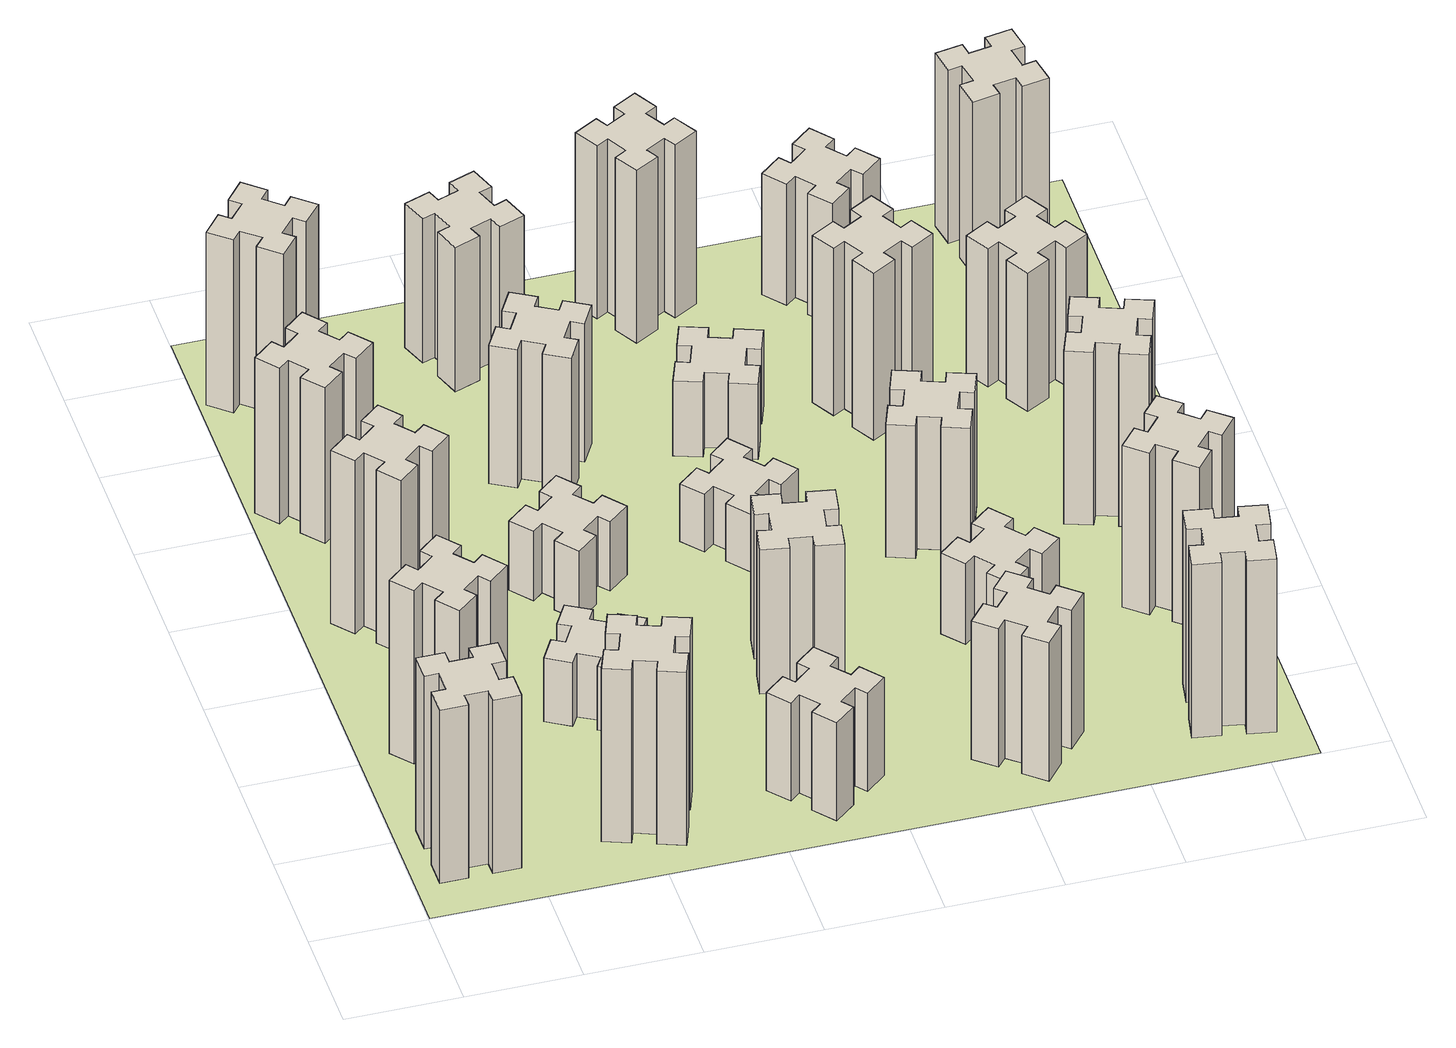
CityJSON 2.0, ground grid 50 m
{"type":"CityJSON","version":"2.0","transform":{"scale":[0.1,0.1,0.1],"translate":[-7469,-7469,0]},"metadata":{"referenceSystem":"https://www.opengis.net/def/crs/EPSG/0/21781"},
"CityObjects":{
"building1":{"type":"Building","attributes":{"class":"1000","function":"1000","usage":"1000","yearOfConstruction":2016,"roofType":"1000","measuredHeight":90,"storeysAboveGround":30,"storeysBelowGround":0},"geometry":[{"type":"Solid","lod":"1","boundaries":[[[[0,1,2,3,4,5,6,7,8,9,10,11,12,13,14,15,16,17,18,19]],[[17,16,20,21]],[[16,15,22,20]],[[15,14,23,22]],[[14,13,24,23]],[[13,12,25,24]],[[12,11,26,25]],[[11,10,27,26]],[[10,9,28,27]],[[9,8,29,28]],[[8,7,30,29]],[[7,6,31,30]],[[6,5,32,31]],[[5,4,33,32]],[[4,3,34,33]],[[3,2,35,34]],[[2,1,36,35]],[[1,0,37,36]],[[0,19,38,37]],[[19,18,39,38]],[[18,17,21,39]],[[24,25,26,27,28,29,30,31,32,33,34,35,36,37,38,39,21,20,22,23]]]]}]},
"building2":{"type":"Building","attributes":{"class":"1000","function":"1000","usage":"1000","yearOfConstruction":2016,"roofType":"1000","measuredHeight":90,"storeysAboveGround":30,"storeysBelowGround":0},"geometry":[{"type":"Solid","lod":"1","boundaries":[[[[40,41,42,43,44,45,46,47,48,49,50,51,52,53,54,55,56,57,58,59]],[[57,56,60,61]],[[56,55,62,60]],[[55,54,63,62]],[[54,53,64,63]],[[53,52,65,64]],[[52,51,66,65]],[[51,50,67,66]],[[50,49,68,67]],[[49,48,69,68]],[[48,47,70,69]],[[47,46,71,70]],[[46,45,72,71]],[[45,44,73,72]],[[44,43,74,73]],[[43,42,75,74]],[[42,41,76,75]],[[41,40,77,76]],[[40,59,78,77]],[[59,58,79,78]],[[58,57,61,79]],[[64,65,66,67,68,69,70,71,72,73,74,75,76,77,78,79,61,60,62,63]]]]}]},
"building3":{"type":"Building","attributes":{"class":"1000","function":"1000","usage":"1000","yearOfConstruction":2016,"roofType":"1000","measuredHeight":90,"storeysAboveGround":30,"storeysBelowGround":0},"geometry":[{"type":"Solid","lod":"1","boundaries":[[[[80,81,82,83,84,85,86,87,88,89,90,91,92,93,94,95,96,97,98,99]],[[97,96,100,101]],[[96,95,102,100]],[[95,94,103,102]],[[94,93,104,103]],[[93,92,105,104]],[[92,91,106,105]],[[91,90,107,106]],[[90,89,108,107]],[[89,88,109,108]],[[88,87,110,109]],[[87,86,111,110]],[[86,85,112,111]],[[85,84,113,112]],[[84,83,114,113]],[[83,82,115,114]],[[82,81,116,115]],[[81,80,117,116]],[[80,99,118,117]],[[99,98,119,118]],[[98,97,101,119]],[[104,105,106,107,108,109,110,111,112,113,114,115,116,117,118,119,101,100,102,103]]]]}]},
"building4":{"type":"Building","attributes":{"class":"1000","function":"1000","usage":"1000","yearOfConstruction":2016,"roofType":"1000","measuredHeight":81,"storeysAboveGround":30,"storeysBelowGround":0},"geometry":[{"type":"Solid","lod":"1","boundaries":[[[[120,121,122,123,124,125,126,127,128,129,130,131,132,133,134,135,136,137,138,139]],[[137,136,140,141]],[[136,135,142,140]],[[135,134,143,142]],[[134,133,144,143]],[[133,132,145,144]],[[132,131,146,145]],[[131,130,147,146]],[[130,129,148,147]],[[129,128,149,148]],[[128,127,150,149]],[[127,126,151,150]],[[126,125,152,151]],[[125,124,153,152]],[[124,123,154,153]],[[123,122,155,154]],[[122,121,156,155]],[[121,120,157,156]],[[120,139,158,157]],[[139,138,159,158]],[[138,137,141,159]],[[144,145,146,147,148,149,150,151,152,153,154,155,156,157,158,159,141,140,142,143]]]]}]},
"building5":{"type":"Building","attributes":{"class":"1000","function":"1000","usage":"1000","yearOfConstruction":2016,"roofType":"1000","measuredHeight":90,"storeysAboveGround":30,"storeysBelowGround":0},"geometry":[{"type":"Solid","lod":"1","boundaries":[[[[160,161,162,163,164,165,166,167,168,169,170,171,172,173,174,175,176,177,178,179]],[[177,176,180,181]],[[176,175,182,180]],[[175,174,183,182]],[[174,173,184,183]],[[173,172,185,184]],[[172,171,186,185]],[[171,170,187,186]],[[170,169,188,187]],[[169,168,189,188]],[[168,167,190,189]],[[167,166,191,190]],[[166,165,192,191]],[[165,164,193,192]],[[164,163,194,193]],[[163,162,195,194]],[[162,161,196,195]],[[161,160,197,196]],[[160,179,198,197]],[[179,178,199,198]],[[178,177,181,199]],[[184,185,186,187,188,189,190,191,192,193,194,195,196,197,198,199,181,180,182,183]]]]}]},
"building6":{"type":"Building","attributes":{"class":"1000","function":"1000","usage":"1000","yearOfConstruction":2016,"roofType":"1000","measuredHeight":90,"storeysAboveGround":30,"storeysBelowGround":0},"geometry":[{"type":"Solid","lod":"1","boundaries":[[[[200,201,202,203,204,205,206,207,208,209,210,211,212,213,214,215,216,217,218,219]],[[217,216,220,221]],[[216,215,222,220]],[[215,214,223,222]],[[214,213,224,223]],[[213,212,225,224]],[[212,211,226,225]],[[211,210,227,226]],[[210,209,228,227]],[[209,208,229,228]],[[208,207,230,229]],[[207,206,231,230]],[[206,205,232,231]],[[205,204,233,232]],[[204,203,234,233]],[[203,202,235,234]],[[202,201,236,235]],[[201,200,237,236]],[[200,219,238,237]],[[219,218,239,238]],[[218,217,221,239]],[[224,225,226,227,228,229,230,231,232,233,234,235,236,237,238,239,221,220,222,223]]]]}]},
"building7":{"type":"Building","attributes":{"class":"1000","function":"1000","usage":"1000","yearOfConstruction":2016,"roofType":"1000","measuredHeight":33,"storeysAboveGround":30,"storeysBelowGround":0},"geometry":[{"type":"Solid","lod":"1","boundaries":[[[[240,241,242,243,244,245,246,247,248,249,250,251,252,253,254,255,256,257,258,259]],[[257,256,260,261]],[[256,255,262,260]],[[255,254,263,262]],[[254,253,264,263]],[[253,252,265,264]],[[252,251,266,265]],[[251,250,267,266]],[[250,249,268,267]],[[249,248,269,268]],[[248,247,270,269]],[[247,246,271,270]],[[246,245,272,271]],[[245,244,273,272]],[[244,243,274,273]],[[243,242,275,274]],[[242,241,276,275]],[[241,240,277,276]],[[240,259,278,277]],[[259,258,279,278]],[[258,257,261,279]],[[264,265,266,267,268,269,270,271,272,273,274,275,276,277,278,279,261,260,262,263]]]]}]},
"building8":{"type":"Building","attributes":{"class":"1000","function":"1000","usage":"1000","yearOfConstruction":2016,"roofType":"1000","measuredHeight":36,"storeysAboveGround":30,"storeysBelowGround":0},"geometry":[{"type":"Solid","lod":"1","boundaries":[[[[280,281,282,283,284,285,286,287,288,289,290,291,292,293,294,295,296,297,298,299]],[[297,296,300,301]],[[296,295,302,300]],[[295,294,303,302]],[[294,293,304,303]],[[293,292,305,304]],[[292,291,306,305]],[[291,290,307,306]],[[290,289,308,307]],[[289,288,309,308]],[[288,287,310,309]],[[287,286,311,310]],[[286,285,312,311]],[[285,284,313,312]],[[284,283,314,313]],[[283,282,315,314]],[[282,281,316,315]],[[281,280,317,316]],[[280,299,318,317]],[[299,298,319,318]],[[298,297,301,319]],[[304,305,306,307,308,309,310,311,312,313,314,315,316,317,318,319,301,300,302,303]]]]}]},
"building9":{"type":"Building","attributes":{"class":"1000","function":"1000","usage":"1000","yearOfConstruction":2016,"roofType":"1000","measuredHeight":51,"storeysAboveGround":30,"storeysBelowGround":0},"geometry":[{"type":"Solid","lod":"1","boundaries":[[[[320,321,322,323,324,325,326,327,328,329,330,331,332,333,334,335,336,337,338,339]],[[337,336,340,341]],[[336,335,342,340]],[[335,334,343,342]],[[334,333,344,343]],[[333,332,345,344]],[[332,331,346,345]],[[331,330,347,346]],[[330,329,348,347]],[[329,328,349,348]],[[328,327,350,349]],[[327,326,351,350]],[[326,325,352,351]],[[325,324,353,352]],[[324,323,354,353]],[[323,322,355,354]],[[322,321,356,355]],[[321,320,357,356]],[[320,339,358,357]],[[339,338,359,358]],[[338,337,341,359]],[[344,345,346,347,348,349,350,351,352,353,354,355,356,357,358,359,341,340,342,343]]]]}]},
"building10":{"type":"Building","attributes":{"class":"1000","function":"1000","usage":"1000","yearOfConstruction":2016,"roofType":"1000","measuredHeight":72,"storeysAboveGround":30,"storeysBelowGround":0},"geometry":[{"type":"Solid","lod":"1","boundaries":[[[[360,361,362,363,364,365,366,367,368,369,370,371,372,373,374,375,376,377,378,379]],[[377,376,380,381]],[[376,375,382,380]],[[375,374,383,382]],[[374,373,384,383]],[[373,372,385,384]],[[372,371,386,385]],[[371,370,387,386]],[[370,369,388,387]],[[369,368,389,388]],[[368,367,390,389]],[[367,366,391,390]],[[366,365,392,391]],[[365,364,393,392]],[[364,363,394,393]],[[363,362,395,394]],[[362,361,396,395]],[[361,360,397,396]],[[360,379,398,397]],[[379,378,399,398]],[[378,377,381,399]],[[384,385,386,387,388,389,390,391,392,393,394,395,396,397,398,399,381,380,382,383]]]]}]},
"building11":{"type":"Building","attributes":{"class":"1000","function":"1000","usage":"1000","yearOfConstruction":2016,"roofType":"1000","measuredHeight":75,"storeysAboveGround":30,"storeysBelowGround":0},"geometry":[{"type":"Solid","lod":"1","boundaries":[[[[400,401,402,403,404,405,406,407,408,409,410,411,412,413,414,415,416,417,418,419]],[[417,416,420,421]],[[416,415,422,420]],[[415,414,423,422]],[[414,413,424,423]],[[413,412,425,424]],[[412,411,426,425]],[[411,410,427,426]],[[410,409,428,427]],[[409,408,429,428]],[[408,407,430,429]],[[407,406,431,430]],[[406,405,432,431]],[[405,404,433,432]],[[404,403,434,433]],[[403,402,435,434]],[[402,401,436,435]],[[401,400,437,436]],[[400,419,438,437]],[[419,418,439,438]],[[418,417,421,439]],[[424,425,426,427,428,429,430,431,432,433,434,435,436,437,438,439,421,420,422,423]]]]}]},
"building12":{"type":"Building","attributes":{"class":"1000","function":"1000","usage":"1000","yearOfConstruction":2016,"roofType":"1000","measuredHeight":75,"storeysAboveGround":30,"storeysBelowGround":0},"geometry":[{"type":"Solid","lod":"1","boundaries":[[[[440,441,442,443,444,445,446,447,448,449,450,451,452,453,454,455,456,457,458,459]],[[457,456,460,461]],[[456,455,462,460]],[[455,454,463,462]],[[454,453,464,463]],[[453,452,465,464]],[[452,451,466,465]],[[451,450,467,466]],[[450,449,468,467]],[[449,448,469,468]],[[448,447,470,469]],[[447,446,471,470]],[[446,445,472,471]],[[445,444,473,472]],[[444,443,474,473]],[[443,442,475,474]],[[442,441,476,475]],[[441,440,477,476]],[[440,459,478,477]],[[459,458,479,478]],[[458,457,461,479]],[[464,465,466,467,468,469,470,471,472,473,474,475,476,477,478,479,461,460,462,463]]]]}]},
"building13":{"type":"Building","attributes":{"class":"1000","function":"1000","usage":"1000","yearOfConstruction":2016,"roofType":"1000","measuredHeight":30,"storeysAboveGround":30,"storeysBelowGround":0},"geometry":[{"type":"Solid","lod":"1","boundaries":[[[[480,481,482,483,484,485,486,487,488,489,490,491,492,493,494,495,496,497,498,499]],[[497,496,500,501]],[[496,495,502,500]],[[495,494,503,502]],[[494,493,504,503]],[[493,492,505,504]],[[492,491,506,505]],[[491,490,507,506]],[[490,489,508,507]],[[489,488,509,508]],[[488,487,510,509]],[[487,486,511,510]],[[486,485,512,511]],[[485,484,513,512]],[[484,483,514,513]],[[483,482,515,514]],[[482,481,516,515]],[[481,480,517,516]],[[480,499,518,517]],[[499,498,519,518]],[[498,497,501,519]],[[504,505,506,507,508,509,510,511,512,513,514,515,516,517,518,519,501,500,502,503]]]]}]},
"building14":{"type":"Building","attributes":{"class":"1000","function":"1000","usage":"1000","yearOfConstruction":2016,"roofType":"1000","measuredHeight":72,"storeysAboveGround":30,"storeysBelowGround":0},"geometry":[{"type":"Solid","lod":"1","boundaries":[[[[520,521,522,523,524,525,526,527,528,529,530,531,532,533,534,535,536,537,538,539]],[[537,536,540,541]],[[536,535,542,540]],[[535,534,543,542]],[[534,533,544,543]],[[533,532,545,544]],[[532,531,546,545]],[[531,530,547,546]],[[530,529,548,547]],[[529,528,549,548]],[[528,527,550,549]],[[527,526,551,550]],[[526,525,552,551]],[[525,524,553,552]],[[524,523,554,553]],[[523,522,555,554]],[[522,521,556,555]],[[521,520,557,556]],[[520,539,558,557]],[[539,538,559,558]],[[538,537,541,559]],[[544,545,546,547,548,549,550,551,552,553,554,555,556,557,558,559,541,540,542,543]]]]}]},
"building15":{"type":"Building","attributes":{"class":"1000","function":"1000","usage":"1000","yearOfConstruction":2016,"roofType":"1000","measuredHeight":39,"storeysAboveGround":30,"storeysBelowGround":0},"geometry":[{"type":"Solid","lod":"1","boundaries":[[[[560,561,562,563,564,565,566,567,568,569,570,571,572,573,574,575,576,577,578,579]],[[577,576,580,581]],[[576,575,582,580]],[[575,574,583,582]],[[574,573,584,583]],[[573,572,585,584]],[[572,571,586,585]],[[571,570,587,586]],[[570,569,588,587]],[[569,568,589,588]],[[568,567,590,589]],[[567,566,591,590]],[[566,565,592,591]],[[565,564,593,592]],[[564,563,594,593]],[[563,562,595,594]],[[562,561,596,595]],[[561,560,597,596]],[[560,579,598,597]],[[579,578,599,598]],[[578,577,581,599]],[[584,585,586,587,588,589,590,591,592,593,594,595,596,597,598,599,581,580,582,583]]]]}]},
"building16":{"type":"Building","attributes":{"class":"1000","function":"1000","usage":"1000","yearOfConstruction":2016,"roofType":"1000","measuredHeight":90,"storeysAboveGround":30,"storeysBelowGround":0},"geometry":[{"type":"Solid","lod":"1","boundaries":[[[[600,601,602,603,604,605,606,607,608,609,610,611,612,613,614,615,616,617,618,619]],[[617,616,620,621]],[[616,615,622,620]],[[615,614,623,622]],[[614,613,624,623]],[[613,612,625,624]],[[612,611,626,625]],[[611,610,627,626]],[[610,609,628,627]],[[609,608,629,628]],[[608,607,630,629]],[[607,606,631,630]],[[606,605,632,631]],[[605,604,633,632]],[[604,603,634,633]],[[603,602,635,634]],[[602,601,636,635]],[[601,600,637,636]],[[600,619,638,637]],[[619,618,639,638]],[[618,617,621,639]],[[624,625,626,627,628,629,630,631,632,633,634,635,636,637,638,639,621,620,622,623]]]]}]},
"building17":{"type":"Building","attributes":{"class":"1000","function":"1000","usage":"1000","yearOfConstruction":2016,"roofType":"1000","measuredHeight":42,"storeysAboveGround":30,"storeysBelowGround":0},"geometry":[{"type":"Solid","lod":"1","boundaries":[[[[640,641,642,643,644,645,646,647,648,649,650,651,652,653,654,655,656,657,658,659]],[[657,656,660,661]],[[656,655,662,660]],[[655,654,663,662]],[[654,653,664,663]],[[653,652,665,664]],[[652,651,666,665]],[[651,650,667,666]],[[650,649,668,667]],[[649,648,669,668]],[[648,647,670,669]],[[647,646,671,670]],[[646,645,672,671]],[[645,644,673,672]],[[644,643,674,673]],[[643,642,675,674]],[[642,641,676,675]],[[641,640,677,676]],[[640,659,678,677]],[[659,658,679,678]],[[658,657,661,679]],[[664,665,666,667,668,669,670,671,672,673,674,675,676,677,678,679,661,660,662,663]]]]}]},
"building18":{"type":"Building","attributes":{"class":"1000","function":"1000","usage":"1000","yearOfConstruction":2016,"roofType":"1000","measuredHeight":69,"storeysAboveGround":30,"storeysBelowGround":0},"geometry":[{"type":"Solid","lod":"1","boundaries":[[[[680,681,682,683,684,685,686,687,688,689,690,691,692,693,694,695,696,697,698,699]],[[697,696,700,701]],[[696,695,702,700]],[[695,694,703,702]],[[694,693,704,703]],[[693,692,705,704]],[[692,691,706,705]],[[691,690,707,706]],[[690,689,708,707]],[[689,688,709,708]],[[688,687,710,709]],[[687,686,711,710]],[[686,685,712,711]],[[685,684,713,712]],[[684,683,714,713]],[[683,682,715,714]],[[682,681,716,715]],[[681,680,717,716]],[[680,699,718,717]],[[699,698,719,718]],[[698,697,701,719]],[[704,705,706,707,708,709,710,711,712,713,714,715,716,717,718,719,701,700,702,703]]]]}]},
"building19":{"type":"Building","attributes":{"class":"1000","function":"1000","usage":"1000","yearOfConstruction":2016,"roofType":"1000","measuredHeight":87,"storeysAboveGround":30,"storeysBelowGround":0},"geometry":[{"type":"Solid","lod":"1","boundaries":[[[[720,721,722,723,724,725,726,727,728,729,730,731,732,733,734,735,736,737,738,739]],[[737,736,740,741]],[[736,735,742,740]],[[735,734,743,742]],[[734,733,744,743]],[[733,732,745,744]],[[732,731,746,745]],[[731,730,747,746]],[[730,729,748,747]],[[729,728,749,748]],[[728,727,750,749]],[[727,726,751,750]],[[726,725,752,751]],[[725,724,753,752]],[[724,723,754,753]],[[723,722,755,754]],[[722,721,756,755]],[[721,720,757,756]],[[720,739,758,757]],[[739,738,759,758]],[[738,737,741,759]],[[744,745,746,747,748,749,750,751,752,753,754,755,756,757,758,759,741,740,742,743]]]]}]},
"building20":{"type":"Building","attributes":{"class":"1000","function":"1000","usage":"1000","yearOfConstruction":2016,"roofType":"1000","measuredHeight":90,"storeysAboveGround":30,"storeysBelowGround":0},"geometry":[{"type":"Solid","lod":"1","boundaries":[[[[760,761,762,763,764,765,766,767,768,769,770,771,772,773,774,775,776,777,778,779]],[[777,776,780,781]],[[776,775,782,780]],[[775,774,783,782]],[[774,773,784,783]],[[773,772,785,784]],[[772,771,786,785]],[[771,770,787,786]],[[770,769,788,787]],[[769,768,789,788]],[[768,767,790,789]],[[767,766,791,790]],[[766,765,792,791]],[[765,764,793,792]],[[764,763,794,793]],[[763,762,795,794]],[[762,761,796,795]],[[761,760,797,796]],[[760,779,798,797]],[[779,778,799,798]],[[778,777,781,799]],[[784,785,786,787,788,789,790,791,792,793,794,795,796,797,798,799,781,780,782,783]]]]}]},
"building21":{"type":"Building","attributes":{"class":"1000","function":"1000","usage":"1000","yearOfConstruction":2016,"roofType":"1000","measuredHeight":63,"storeysAboveGround":30,"storeysBelowGround":0},"geometry":[{"type":"Solid","lod":"1","boundaries":[[[[800,801,802,803,804,805,806,807,808,809,810,811,812,813,814,815,816,817,818,819]],[[817,816,820,821]],[[816,815,822,820]],[[815,814,823,822]],[[814,813,824,823]],[[813,812,825,824]],[[812,811,826,825]],[[811,810,827,826]],[[810,809,828,827]],[[809,808,829,828]],[[808,807,830,829]],[[807,806,831,830]],[[806,805,832,831]],[[805,804,833,832]],[[804,803,834,833]],[[803,802,835,834]],[[802,801,836,835]],[[801,800,837,836]],[[800,819,838,837]],[[819,818,839,838]],[[818,817,821,839]],[[824,825,826,827,828,829,830,831,832,833,834,835,836,837,838,839,821,820,822,823]]]]}]},
"building22":{"type":"Building","attributes":{"class":"1000","function":"1000","usage":"1000","yearOfConstruction":2016,"roofType":"1000","measuredHeight":84,"storeysAboveGround":30,"storeysBelowGround":0},"geometry":[{"type":"Solid","lod":"1","boundaries":[[[[840,841,842,843,844,845,846,847,848,849,850,851,852,853,854,855,856,857,858,859]],[[857,856,860,861]],[[856,855,862,860]],[[855,854,863,862]],[[854,853,864,863]],[[853,852,865,864]],[[852,851,866,865]],[[851,850,867,866]],[[850,849,868,867]],[[849,848,869,868]],[[848,847,870,869]],[[847,846,871,870]],[[846,845,872,871]],[[845,844,873,872]],[[844,843,874,873]],[[843,842,875,874]],[[842,841,876,875]],[[841,840,877,876]],[[840,859,878,877]],[[859,858,879,878]],[[858,857,861,879]],[[864,865,866,867,868,869,870,871,872,873,874,875,876,877,878,879,861,860,862,863]]]]}]},
"building23":{"type":"Building","attributes":{"class":"1000","function":"1000","usage":"1000","yearOfConstruction":2016,"roofType":"1000","measuredHeight":90,"storeysAboveGround":30,"storeysBelowGround":0},"geometry":[{"type":"Solid","lod":"1","boundaries":[[[[880,881,882,883,884,885,886,887,888,889,890,891,892,893,894,895,896,897,898,899]],[[897,896,900,901]],[[896,895,902,900]],[[895,894,903,902]],[[894,893,904,903]],[[893,892,905,904]],[[892,891,906,905]],[[891,890,907,906]],[[890,889,908,907]],[[889,888,909,908]],[[888,887,910,909]],[[887,886,911,910]],[[886,885,912,911]],[[885,884,913,912]],[[884,883,914,913]],[[883,882,915,914]],[[882,881,916,915]],[[881,880,917,916]],[[880,899,918,917]],[[899,898,919,918]],[[898,897,901,919]],[[904,905,906,907,908,909,910,911,912,913,914,915,916,917,918,919,901,900,902,903]]]]}]},
"building24":{"type":"Building","attributes":{"class":"1000","function":"1000","usage":"1000","yearOfConstruction":2016,"roofType":"1000","measuredHeight":72,"storeysAboveGround":30,"storeysBelowGround":0},"geometry":[{"type":"Solid","lod":"1","boundaries":[[[[920,921,922,923,924,925,926,927,928,929,930,931,932,933,934,935,936,937,938,939]],[[937,936,940,941]],[[936,935,942,940]],[[935,934,943,942]],[[934,933,944,943]],[[933,932,945,944]],[[932,931,946,945]],[[931,930,947,946]],[[930,929,948,947]],[[929,928,949,948]],[[928,927,950,949]],[[927,926,951,950]],[[926,925,952,951]],[[925,924,953,952]],[[924,923,954,953]],[[923,922,955,954]],[[922,921,956,955]],[[921,920,957,956]],[[920,939,958,957]],[[939,938,959,958]],[[938,937,941,959]],[[944,945,946,947,948,949,950,951,952,953,954,955,956,957,958,959,941,940,942,943]]]]}]},
"building25":{"type":"Building","attributes":{"class":"1000","function":"1000","usage":"1000","yearOfConstruction":2016,"roofType":"1000","measuredHeight":90,"storeysAboveGround":30,"storeysBelowGround":0},"geometry":[{"type":"Solid","lod":"1","boundaries":[[[[960,961,962,963,964,965,966,967,968,969,970,971,972,973,974,975,976,977,978,979]],[[977,976,980,981]],[[976,975,982,980]],[[975,974,983,982]],[[974,973,984,983]],[[973,972,985,984]],[[972,971,986,985]],[[971,970,987,986]],[[970,969,988,987]],[[969,968,989,988]],[[968,967,990,989]],[[967,966,991,990]],[[966,965,992,991]],[[965,964,993,992]],[[964,963,994,993]],[[963,962,995,994]],[[962,961,996,995]],[[961,960,997,996]],[[960,979,998,997]],[[979,978,999,998]],[[978,977,981,999]],[[984,985,986,987,988,989,990,991,992,993,994,995,996,997,998,999,981,980,982,983]]]]}]},
"landuse1":{"type":"LandUse","attributes":{"name":"plot1","function":"1010"},"geometry":[{"type":"MultiSurface","lod":"1","boundaries":[[[1000,1001,1002,1003]]]}]}
},
"vertices":[
[165,425,0],[165,325,0],[105,325,0],[105,205,0],[225,205,0],[225,265,0],[325,265,0],[325,205,0],[445,205,0],[445,325,0],[385,325,0],[385,425,0],[445,425,0],[445,545,0],[325,545,0],[325,485,0],[225,485,0],[225,545,0],[105,545,0],[105,425,0],[225,485,900],[225,545,900],[325,485,900],[325,545,900],[445,545,900],[445,425,900],[385,425,900],[385,325,900],[445,325,900],[445,205,900],[325,205,900],[325,265,900],[225,265,900],[225,205,900],[105,205,900],[105,325,900],[165,325,900],[165,425,900],[105,425,900],[105,545,900],
[492,1048,0],[427,1124,0],[473,1163,0],[396,1255,0],[304,1178,0],[343,1132,0],[266,1067,0],[228,1113,0],[136,1036,0],[213,944,0],[259,983,0],[323,906,0],[277,868,0],[354,776,0],[446,853,0],[408,899,0],[484,963,0],[523,917,0],[615,994,0],[538,1086,0],[484,963,900],[523,917,900],[408,899,900],[446,853,900],[354,776,900],[277,868,900],[323,906,900],[259,983,900],[213,944,900],[136,1036,900],[228,1113,900],[266,1067,900],[343,1132,900],[304,1178,900],[396,1255,900],[473,1163,900],[427,1124,900],[492,1048,900],[538,1086,900],[615,994,900],
[492,1888,0],[427,1964,0],[473,2003,0],[396,2095,0],[304,2018,0],[343,1972,0],[266,1907,0],[228,1953,0],[136,1876,0],[213,1784,0],[259,1823,0],[323,1746,0],[277,1708,0],[354,1616,0],[446,1693,0],[408,1739,0],[484,1803,0],[523,1757,0],[615,1834,0],[538,1926,0],[484,1803,900],[523,1757,900],[408,1739,900],[446,1693,900],[354,1616,900],[277,1708,900],[323,1746,900],[259,1823,900],[213,1784,900],[136,1876,900],[228,1953,900],[266,1907,900],[343,1972,900],[304,2018,900],[396,2095,900],[473,2003,900],[427,1964,900],[492,1888,900],[538,1926,900],[615,1834,900],
[243,2712,0],[166,2647,0],[128,2693,0],[36,2616,0],[113,2524,0],[159,2563,0],[223,2486,0],[177,2448,0],[254,2356,0],[346,2433,0],[308,2479,0],[384,2543,0],[423,2497,0],[515,2574,0],[438,2666,0],[392,2628,0],[327,2704,0],[373,2743,0],[296,2835,0],[204,2758,0],[327,2704,810],[373,2743,810],[392,2628,810],[438,2666,810],[515,2574,810],[423,2497,810],[384,2543,810],[308,2479,810],[346,2433,810],[254,2356,810],[177,2448,810],[223,2486,810],[159,2563,810],[113,2524,810],[36,2616,810],[128,2693,810],[166,2647,810],[243,2712,810],[204,2758,810],[296,2835,810],
[929,460,0],[895,366,0],[839,387,0],[797,274,0],[910,233,0],[931,289,0],[1025,255,0],[1004,199,0],[1117,157,0],[1158,270,0],[1102,291,0],[1136,385,0],[1192,364,0],[1233,477,0],[1120,518,0],[1100,462,0],[1006,496,0],[1027,552,0],[914,593,0],[873,480,0],[1006,496,900],[1027,552,900],[1100,462,900],[1120,518,900],[1233,477,900],[1192,364,900],[1136,385,900],[1102,291,900],[1158,270,900],[1117,157,900],[1004,199,900],[1025,255,900],[931,289,900],[910,233,900],[797,274,900],[839,387,900],[895,366,900],[929,460,900],[873,480,900],[914,593,900],
[384,3387,0],[308,3452,0],[346,3498,0],[254,3575,0],[177,3483,0],[223,3444,0],[159,3368,0],[113,3406,0],[36,3314,0],[128,3237,0],[166,3283,0],[243,3219,0],[204,3173,0],[296,3096,0],[373,3188,0],[327,3226,0],[392,3303,0],[438,3264,0],[515,3356,0],[423,3433,0],[392,3303,900],[438,3264,900],[327,3226,900],[373,3188,900],[296,3096,900],[204,3173,900],[243,3219,900],[166,3283,900],[128,3237,900],[36,3314,900],[113,3406,900],[159,3368,900],[223,3444,900],[177,3483,900],[254,3575,900],[346,3498,900],[308,3452,900],[384,3387,900],[423,3433,900],[515,3356,900],
[1086,1017,0],[1136,1104,0],[1188,1074,0],[1248,1178,0],[1144,1238,0],[1114,1186,0],[1027,1236,0],[1057,1288,0],[953,1348,0],[893,1244,0],[945,1214,0],[895,1127,0],[843,1157,0],[783,1053,0],[887,993,0],[917,1045,0],[1004,995,0],[974,943,0],[1078,883,0],[1138,987,0],[1004,995,330],[974,943,330],[917,1045,330],[887,993,330],[783,1053,330],[843,1157,330],[895,1127,330],[945,1214,330],[893,1244,330],[953,1348,330],[1057,1288,330],[1027,1236,330],[1114,1186,330],[1144,1238,330],[1248,1178,330],[1188,1074,330],[1136,1104,330],[1086,1017,330],[1138,987,330],[1078,883,330],
[1083,1972,0],[1006,1907,0],[968,1953,0],[876,1876,0],[953,1784,0],[999,1823,0],[1063,1746,0],[1017,1708,0],[1094,1616,0],[1186,1693,0],[1148,1739,0],[1224,1803,0],[1263,1757,0],[1355,1834,0],[1278,1926,0],[1232,1888,0],[1167,1964,0],[1213,2003,0],[1136,2095,0],[1044,2018,0],[1167,1964,360],[1213,2003,360],[1232,1888,360],[1278,1926,360],[1355,1834,360],[1263,1757,360],[1224,1803,360],[1148,1739,360],[1186,1693,360],[1094,1616,360],[1017,1708,360],[1063,1746,360],[999,1823,360],[953,1784,360],[876,1876,360],[968,1953,360],[1006,1907,360],[1083,1972,360],[1044,2018,360],[1136,2095,360],
[1639,343,0],[1703,266,0],[1657,228,0],[1734,136,0],[1826,213,0],[1788,259,0],[1864,323,0],[1903,277,0],[1995,354,0],[1918,446,0],[1872,408,0],[1807,484,0],[1853,523,0],[1776,615,0],[1684,538,0],[1723,492,0],[1646,427,0],[1608,473,0],[1516,396,0],[1593,304,0],[1646,427,510],[1608,473,510],[1723,492,510],[1684,538,510],[1776,615,510],[1853,523,510],[1807,484,510],[1872,408,510],[1918,446,510],[1995,354,510],[1903,277,510],[1864,323,510],[1788,259,510],[1826,213,510],[1734,136,510],[1657,228,510],[1703,266,510],[1639,343,510],[1593,304,510],[1516,396,510],
[1314,2666,0],[1227,2716,0],[1257,2768,0],[1153,2828,0],[1093,2724,0],[1145,2694,0],[1095,2607,0],[1043,2637,0],[983,2533,0],[1087,2473,0],[1117,2525,0],[1204,2475,0],[1174,2423,0],[1278,2363,0],[1338,2467,0],[1286,2497,0],[1336,2584,0],[1388,2554,0],[1448,2658,0],[1344,2718,0],[1336,2584,720],[1388,2554,720],[1286,2497,720],[1338,2467,720],[1278,2363,720],[1174,2423,720],[1204,2475,720],[1117,2525,720],[1087,2473,720],[983,2533,720],[1043,2637,720],[1095,2607,720],[1145,2694,720],[1093,2724,720],[1153,2828,720],[1257,2768,720],[1227,2716,720],[1314,2666,720],[1344,2718,720],[1448,2658,720],
[1125,3456,0],[1031,3422,0],[1010,3478,0],[897,3437,0],[939,3324,0],[995,3345,0],[1029,3251,0],[973,3230,0],[1014,3117,0],[1127,3159,0],[1106,3215,0],[1200,3249,0],[1220,3193,0],[1333,3234,0],[1292,3347,0],[1236,3326,0],[1202,3420,0],[1258,3440,0],[1217,3553,0],[1104,3512,0],[1202,3420,750],[1258,3440,750],[1236,3326,750],[1292,3347,750],[1333,3234,750],[1220,3193,750],[1200,3249,750],[1106,3215,750],[1127,3159,750],[1014,3117,750],[973,3230,750],[1029,3251,750],[995,3345,750],[939,3324,750],[897,3437,750],[1010,3478,750],[1031,3422,750],[1125,3456,750],[1104,3512,750],[1217,3553,750],
[1955,1047,0],[1972,1145,0],[2031,1135,0],[2052,1253,0],[1934,1274,0],[1924,1215,0],[1825,1232,0],[1836,1291,0],[1717,1312,0],[1697,1194,0],[1756,1184,0],[1738,1085,0],[1679,1096,0],[1658,977,0],[1777,957,0],[1787,1016,0],[1885,998,0],[1875,939,0],[1993,918,0],[2014,1037,0],[1885,998,750],[1875,939,750],[1787,1016,750],[1777,957,750],[1658,977,750],[1679,1096,750],[1738,1085,750],[1756,1184,750],[1697,1194,750],[1717,1312,750],[1836,1291,750],[1825,1232,750],[1924,1215,750],[1934,1274,750],[2052,1253,750],[2031,1135,750],[1972,1145,750],[1955,1047,750],[2014,1037,750],[1993,918,750],
[1972,1988,0],[1907,2064,0],[1953,2103,0],[1876,2195,0],[1784,2118,0],[1823,2072,0],[1746,2007,0],[1708,2053,0],[1616,1976,0],[1693,1884,0],[1739,1923,0],[1803,1846,0],[1757,1808,0],[1834,1716,0],[1926,1793,0],[1888,1839,0],[1964,1903,0],[2003,1857,0],[2095,1934,0],[2018,2026,0],[1964,1903,300],[2003,1857,300],[1888,1839,300],[1926,1793,300],[1834,1716,300],[1757,1808,300],[1803,1846,300],[1739,1923,300],[1693,1884,300],[1616,1976,300],[1708,2053,300],[1746,2007,300],[1823,2072,300],[1784,2118,300],[1876,2195,300],[1953,2103,300],[1907,2064,300],[1972,1988,300],[2018,2026,300],[2095,1934,300],
[2486,323,0],[2563,259,0],[2524,213,0],[2616,136,0],[2693,228,0],[2647,266,0],[2712,343,0],[2758,304,0],[2835,396,0],[2743,473,0],[2704,427,0],[2628,492,0],[2666,538,0],[2574,615,0],[2497,523,0],[2543,484,0],[2479,408,0],[2433,446,0],[2356,354,0],[2448,277,0],[2479,408,720],[2433,446,720],[2543,484,720],[2497,523,720],[2574,615,720],[2666,538,720],[2628,492,720],[2704,427,720],[2743,473,720],[2835,396,720],[2758,304,720],[2712,343,720],[2647,266,720],[2693,228,720],[2616,136,720],[2524,213,720],[2563,259,720],[2486,323,720],[2448,277,720],[2356,354,720],
[2042,2511,0],[2076,2605,0],[2132,2584,0],[2173,2697,0],[2060,2738,0],[2040,2682,0],[1946,2716,0],[1967,2772,0],[1854,2813,0],[1813,2700,0],[1869,2680,0],[1835,2586,0],[1779,2607,0],[1737,2494,0],[1850,2453,0],[1871,2509,0],[1965,2475,0],[1944,2419,0],[2057,2377,0],[2098,2490,0],[1965,2475,390],[1944,2419,390],[1871,2509,390],[1850,2453,390],[1737,2494,390],[1779,2607,390],[1835,2586,390],[1869,2680,390],[1813,2700,390],[1854,2813,390],[1967,2772,390],[1946,2716,390],[2040,2682,390],[2060,2738,390],[2173,2697,390],[2132,2584,390],[2076,2605,390],[2042,2511,390],[2098,2490,390],[2057,2377,390],
[1844,3556,0],[1757,3506,0],[1727,3558,0],[1623,3498,0],[1683,3394,0],[1735,3424,0],[1785,3337,0],[1733,3307,0],[1793,3203,0],[1897,3263,0],[1867,3315,0],[1954,3365,0],[1984,3313,0],[2088,3373,0],[2028,3477,0],[1976,3447,0],[1926,3534,0],[1978,3564,0],[1918,3668,0],[1814,3608,0],[1926,3534,900],[1978,3564,900],[1976,3447,900],[2028,3477,900],[2088,3373,900],[1984,3313,900],[1954,3365,900],[1867,3315,900],[1897,3263,900],[1793,3203,900],[1733,3307,900],[1785,3337,900],[1735,3424,900],[1683,3394,900],[1623,3498,900],[1727,3558,900],[1757,3506,900],[1844,3556,900],[1814,3608,900],[1918,3668,900],
[2663,1232,0],[2586,1167,0],[2548,1213,0],[2456,1136,0],[2533,1044,0],[2579,1083,0],[2643,1006,0],[2597,968,0],[2674,876,0],[2766,953,0],[2728,999,0],[2804,1063,0],[2843,1017,0],[2935,1094,0],[2858,1186,0],[2812,1148,0],[2747,1224,0],[2793,1263,0],[2716,1355,0],[2624,1278,0],[2747,1224,420],[2793,1263,420],[2812,1148,420],[2858,1186,420],[2935,1094,420],[2843,1017,420],[2804,1063,420],[2728,999,420],[2766,953,420],[2674,876,420],[2597,968,420],[2643,1006,420],[2579,1083,420],[2533,1044,420],[2456,1136,420],[2548,1213,420],[2586,1167,420],[2663,1232,420],[2624,1278,420],[2716,1355,420],
[2682,1671,0],[2716,1765,0],[2772,1744,0],[2813,1857,0],[2700,1898,0],[2680,1842,0],[2586,1876,0],[2607,1932,0],[2494,1973,0],[2453,1860,0],[2509,1840,0],[2475,1746,0],[2419,1767,0],[2377,1654,0],[2490,1613,0],[2511,1669,0],[2605,1635,0],[2584,1579,0],[2697,1537,0],[2738,1650,0],[2605,1635,690],[2584,1579,690],[2511,1669,690],[2490,1613,690],[2377,1654,690],[2419,1767,690],[2475,1746,690],[2509,1840,690],[2453,1860,690],[2494,1973,690],[2607,1932,690],[2586,1876,690],[2680,1842,690],[2700,1898,690],[2813,1857,690],[2772,1744,690],[2716,1765,690],[2682,1671,690],[2738,1650,690],[2697,1537,690],
[2607,2475,0],[2694,2525,0],[2724,2473,0],[2828,2533,0],[2768,2637,0],[2716,2607,0],[2666,2694,0],[2718,2724,0],[2658,2828,0],[2554,2768,0],[2584,2716,0],[2497,2666,0],[2467,2718,0],[2363,2658,0],[2423,2554,0],[2475,2584,0],[2525,2497,0],[2473,2467,0],[2533,2363,0],[2637,2423,0],[2525,2497,870],[2473,2467,870],[2475,2584,870],[2423,2554,870],[2363,2658,870],[2467,2718,870],[2497,2666,870],[2584,2716,870],[2554,2768,870],[2658,2828,870],[2718,2724,870],[2666,2694,870],[2716,2607,870],[2768,2637,870],[2828,2533,870],[2724,2473,870],[2694,2525,870],[2607,2475,870],[2637,2423,870],[2533,2363,870],
[3504,475,0],[3405,492,0],[3416,551,0],[3297,572,0],[3277,454,0],[3336,444,0],[3318,345,0],[3259,356,0],[3238,237,0],[3357,217,0],[3367,276,0],[3465,258,0],[3455,199,0],[3573,178,0],[3594,297,0],[3535,307,0],[3552,405,0],[3611,395,0],[3632,513,0],[3514,534,0],[3552,405,900],[3611,395,900],[3535,307,900],[3594,297,900],[3573,178,900],[3455,199,900],[3465,258,900],[3367,276,900],[3357,217,900],[3238,237,900],[3259,356,900],[3318,345,900],[3336,444,900],[3277,454,900],[3297,572,900],[3416,551,900],[3405,492,900],[3504,475,900],[3514,534,900],[3632,513,900],
[2712,3368,0],[2647,3444,0],[2693,3483,0],[2616,3575,0],[2524,3498,0],[2563,3452,0],[2486,3387,0],[2448,3433,0],[2356,3356,0],[2433,3264,0],[2479,3303,0],[2543,3226,0],[2497,3188,0],[2574,3096,0],[2666,3173,0],[2628,3219,0],[2704,3283,0],[2743,3237,0],[2835,3314,0],[2758,3406,0],[2704,3283,630],[2743,3237,630],[2628,3219,630],[2666,3173,630],[2574,3096,630],[2497,3188,630],[2543,3226,630],[2479,3303,630],[2433,3264,630],[2356,3356,630],[2448,3433,630],[2486,3387,630],[2563,3452,630],[2524,3498,630],[2616,3575,630],[2693,3483,630],[2647,3444,630],[2712,3368,630],[2758,3406,630],[2835,3314,630],
[3487,1006,0],[3552,1083,0],[3598,1044,0],[3675,1136,0],[3583,1213,0],[3544,1167,0],[3468,1232,0],[3506,1278,0],[3414,1355,0],[3337,1263,0],[3383,1224,0],[3319,1148,0],[3273,1186,0],[3196,1094,0],[3288,1017,0],[3326,1063,0],[3403,999,0],[3364,953,0],[3456,876,0],[3533,968,0],[3403,999,840],[3364,953,840],[3326,1063,840],[3288,1017,840],[3196,1094,840],[3273,1186,840],[3319,1148,840],[3383,1224,840],[3337,1263,840],[3414,1355,840],[3506,1278,840],[3468,1232,840],[3544,1167,840],[3583,1213,840],[3675,1136,840],[3598,1044,840],[3552,1083,840],[3487,1006,840],[3533,968,840],[3456,876,840],
[3420,1842,0],[3326,1876,0],[3347,1932,0],[3234,1973,0],[3193,1860,0],[3249,1840,0],[3215,1746,0],[3159,1767,0],[3117,1654,0],[3230,1613,0],[3251,1669,0],[3345,1635,0],[3324,1579,0],[3437,1537,0],[3478,1650,0],[3422,1671,0],[3456,1765,0],[3512,1744,0],[3553,1857,0],[3440,1898,0],[3456,1765,900],[3512,1744,900],[3422,1671,900],[3478,1650,900],[3437,1537,900],[3324,1579,900],[3345,1635,900],[3251,1669,900],[3230,1613,900],[3117,1654,900],[3159,1767,900],[3215,1746,900],[3249,1840,900],[3193,1860,900],[3234,1973,900],[3347,1932,900],[3326,1876,900],[3420,1842,900],[3440,1898,900],[3553,1857,900],
[3247,2475,0],[3334,2525,0],[3364,2473,0],[3468,2533,0],[3408,2637,0],[3356,2607,0],[3306,2694,0],[3358,2724,0],[3298,2828,0],[3194,2768,0],[3224,2716,0],[3137,2666,0],[3107,2718,0],[3003,2658,0],[3063,2554,0],[3115,2584,0],[3165,2497,0],[3113,2467,0],[3173,2363,0],[3277,2423,0],[3165,2497,720],[3113,2467,720],[3115,2584,720],[3063,2554,720],[3003,2658,720],[3107,2718,720],[3137,2666,720],[3224,2716,720],[3194,2768,720],[3298,2828,720],[3358,2724,720],[3306,2694,720],[3356,2607,720],[3408,2637,720],[3468,2533,720],[3364,2473,720],[3334,2525,720],[3247,2475,720],[3277,2423,720],[3173,2363,720],
[3218,3465,0],[3236,3367,0],[3177,3357,0],[3197,3238,0],[3316,3259,0],[3305,3318,0],[3404,3336,0],[3414,3277,0],[3532,3297,0],[3511,3416,0],[3452,3405,0],[3435,3504,0],[3494,3514,0],[3473,3632,0],[3355,3611,0],[3365,3552,0],[3267,3535,0],[3257,3594,0],[3138,3573,0],[3159,3455,0],[3267,3535,900],[3257,3594,900],[3365,3552,900],[3355,3611,900],[3473,3632,900],[3494,3514,900],[3435,3504,900],[3452,3405,900],[3511,3416,900],[3532,3297,900],[3414,3277,900],[3404,3336,900],[3305,3318,900],[3316,3259,900],[3197,3238,900],[3177,3357,900],[3236,3367,900],[3218,3465,900],[3159,3455,900],[3138,3573,900],
[5,3705,0],[3705,3705,0],[3705,5,0],[5,5,0]
]}
